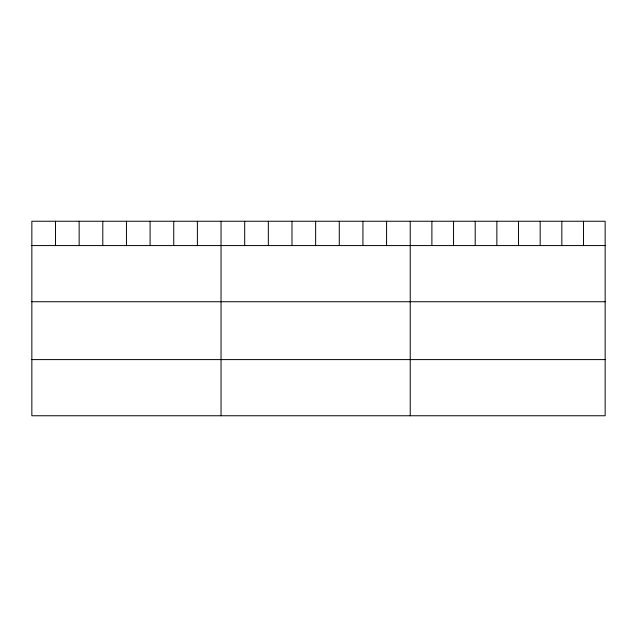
<?xml version="1.0" encoding="UTF-8"?>
<svg xmlns="http://www.w3.org/2000/svg" width="637" height="637" viewBox="0 0 637 637"><rect width="100%" height="100%" fill="white"/><g stroke="black" fill="none" stroke-linecap="round" stroke-linejoin="round"><path stroke-width="0.96" d="M605.15 245.571L605.15 415.754L31.85 415.754L31.85 221.246L605.15 221.246L605.15 245.571L31.85 245.571M31.85 301.731L605.15 301.731M31.85 359.594L605.15 359.594M583.492 221.246L583.492 245.571M561.834 221.246L561.834 245.571M540.176 221.246L540.176 245.571M518.518 221.246L518.518 245.571M496.86 221.246L496.86 245.571M475.202 221.246L475.202 245.571M453.544 221.246L453.544 245.571M431.886 221.246L431.886 245.571M410.228 221.246L410.228 415.754M386.579 221.246L386.579 245.571M362.931 221.246L362.931 245.571M339.282 221.246L339.282 245.571M315.633 221.246L315.633 245.571M291.985 221.246L291.985 245.571M268.336 221.246L268.336 245.571M244.688 221.246L244.688 245.571M221.039 221.246L221.039 415.754M197.39 221.246L197.39 245.571M173.742 221.246L173.742 245.571M150.093 221.246L150.093 245.571M126.445 221.246L126.445 245.571M102.796 221.246L102.796 245.571M79.147 221.246L79.147 245.571M55.499 221.246L55.499 245.571"/></g></svg>
